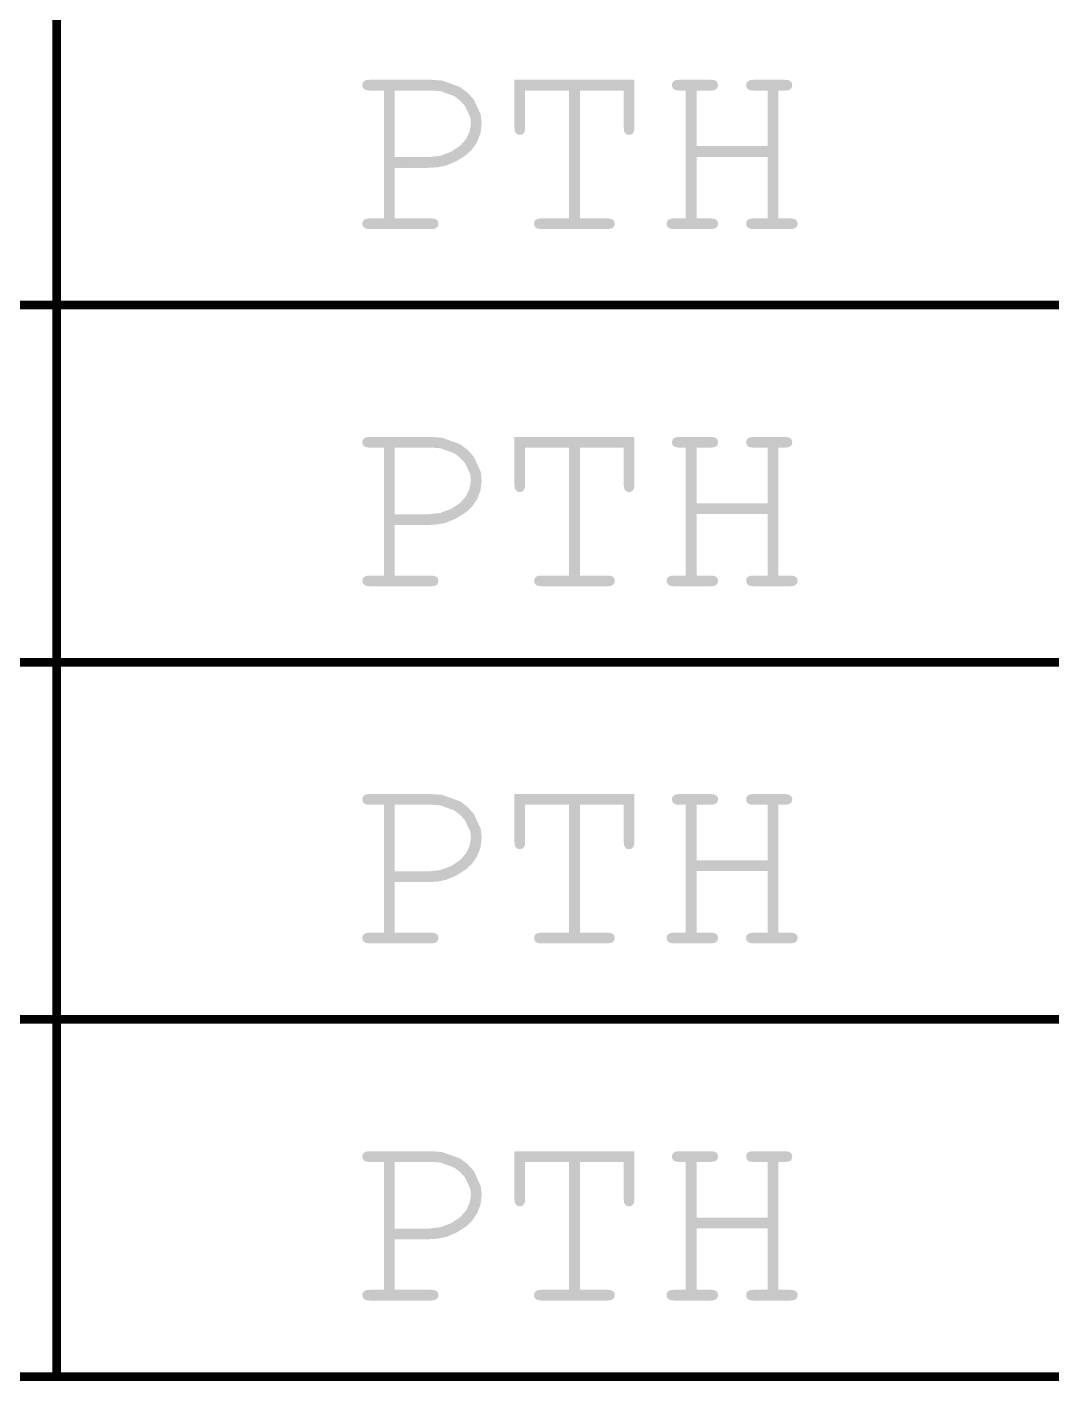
# Model space of a CAD drawing. Extents: x 0 to 8972, y -7 to 3200.
# Drawn here: x 4504 to 4967, y 2066 to 2678 of the extents above; entities that cross this region are included whole.
import ezdxf

# ---------------------------------------------------------------- set-up
doc = ezdxf.new("R2010")
doc.units = 0
doc.layers.add('DRILL_SYMBOLS', color=255, linetype='CONTINUOUS')

msp = doc.modelspace()

# ---------------------------------------------------------------- hatches: boundary and pattern name
at = {"layer": 'DRILL_SYMBOLS'}
for points in [[(4669.85626, 2614.296181), (4669.85626, 2591.458425), (4686.465512, 2591.458425), (4687.950551, 2591.292638), (4688.945354, 2590.795236), (4689.507677, 2590.023858), (4689.695079, 2589.03626), (4689.507677, 2588.084685), (4688.945354, 2587.306142), (4687.950551, 2586.787087), (4686.465512, 2586.614094), (4658.495079, 2586.614094), (4657.010039, 2586.787087), (4656.015236, 2587.306142), (4655.452913, 2588.084685), (4655.265512, 2589.03626), (4655.452913, 2590.023858), (4656.015236, 2590.795236), (4657.010039, 2591.292638), (4658.495079, 2591.458425), (4665.01189, 2591.458425), (4665.01189, 2649.244803), (4658.495079, 2649.244803), (4657.010039, 2649.410591), (4656.015236, 2649.908031), (4655.452913, 2650.67937), (4655.265512, 2651.666969), (4655.452913, 2652.654606), (4656.015236, 2653.425945), (4657.010039, 2653.923346), (4658.495079, 2654.089173), (4686.638543, 2654.089173), (4691.398189, 2653.721496), (4699.544213, 2650.780276), (4702.930591, 2648.206732), (4705.693386, 2645.139331), (4708.850866, 2638.247638), (4709.245551, 2634.423346), (4708.73374, 2629.982677), (4707.198228, 2626.003386), (4704.94185, 2622.658465), (4702.267362, 2620.120945), (4697.869961, 2617.323898), (4693.328346, 2615.391929), (4689.579764, 2614.570118), (4685.02374, 2614.296181), (4669.85626, 2619.140512), (4685.312087, 2619.140512), (4690.509685, 2619.738858), (4695.375669, 2621.533858), (4699.441496, 2624.193937), (4702.238543, 2627.38748), (4703.860512, 2630.876575), (4704.401181, 2634.423346), (4704.094803, 2637.205984), (4701.643819, 2642.338701), (4699.499173, 2644.68878), (4696.885945, 2646.682047), (4690.686299, 2648.960039), (4687.099882, 2649.244803), (4669.85626, 2649.244803), (4669.85626, 2619.140512), (4685.02374, 2614.296181)], [(4753.652244, 2649.244803), (4753.652244, 2591.458425), (4766.224528, 2591.458425), (4767.709567, 2591.292638), (4768.70437, 2590.795236), (4769.266654, 2590.023858), (4769.454094, 2589.03626), (4769.266654, 2588.084685), (4768.70437, 2587.306142), (4767.709567, 2586.787087), (4766.224528, 2586.614094), (4736.177913, 2586.614094), (4734.692913, 2586.787087), (4733.698071, 2587.306142), (4733.135787, 2588.084685), (4732.948346, 2589.03626), (4733.135787, 2590.023858), (4733.698071, 2590.795236), (4734.692913, 2591.292638), (4736.177913, 2591.458425), (4748.750197, 2591.458425), (4748.750197, 2649.244803), (4728.911378, 2649.244803), (4728.911378, 2632.46252), (4728.745591, 2630.934252), (4728.24815, 2629.925), (4727.476811, 2629.362717), (4726.489213, 2629.175276), (4725.537638, 2629.362717), (4724.759055, 2629.925), (4724.240039, 2630.934252), (4724.067008, 2632.46252), (4724.067008, 2654.089173), (4778.335433, 2654.089173), (4778.335433, 2632.46252), (4778.169646, 2630.934252), (4777.672205, 2629.925), (4776.900866, 2629.362717), (4775.913268, 2629.175276), (4774.92563, 2629.362717), (4774.154291, 2629.925), (4773.65689, 2630.934252), (4773.491063, 2632.46252), (4773.491063, 2649.244803)], [(4838.543976, 2619.255866), (4806.42122, 2619.255866), (4806.42122, 2591.458425), (4812.938031, 2591.458425), (4814.423071, 2591.292638), (4815.417913, 2590.795236), (4815.980197, 2590.023858), (4816.167638, 2589.03626), (4815.980197, 2588.084685), (4815.417913, 2587.306142), (4814.423071, 2586.787087), (4812.938031, 2586.614094), (4796.09811, 2586.614094), (4794.613071, 2586.787087), (4793.618268, 2587.306142), (4793.055945, 2588.084685), (4792.868543, 2589.03626), (4793.055945, 2590.023858), (4793.618268, 2590.795236), (4794.613071, 2591.292638), (4796.09811, 2591.458425), (4801.57685, 2591.458425), (4801.57685, 2649.244803), (4798.577953, 2649.244803), (4797.049685, 2649.410591), (4796.040433, 2649.908031), (4795.47815, 2650.67937), (4795.290709, 2651.666969), (4795.47815, 2652.654606), (4796.040433, 2653.425945), (4797.049685, 2653.923346), (4798.577953, 2654.089173), (4812.938031, 2654.089173), (4814.423071, 2653.923346), (4815.417913, 2653.425945), (4815.980197, 2652.654606), (4816.167638, 2651.666969), (4815.980197, 2650.67937), (4815.417913, 2649.908031), (4814.423071, 2649.410591), (4812.938031, 2649.244803), (4806.42122, 2649.244803), (4806.42122, 2624.100236), (4838.543976, 2624.100236), (4838.543976, 2649.244803), (4832.084803, 2649.244803), (4830.599803, 2649.410591), (4829.604961, 2649.908031), (4829.042677, 2650.67937), (4828.855236, 2651.666969), (4829.035472, 2652.654606), (4829.576142, 2653.425945), (4830.56374, 2653.923346), (4832.084803, 2654.089173), (4846.444921, 2654.089173), (4847.973189, 2653.923346), (4848.982441, 2653.425945), (4849.544724, 2652.654606), (4849.732165, 2651.666969), (4849.544724, 2650.67937), (4848.982441, 2649.908031), (4847.973189, 2649.410591), (4846.444921, 2649.244803), (4843.446024, 2649.244803), (4843.446024, 2591.458425), (4848.924764, 2591.458425), (4850.409803, 2591.292638), (4851.404606, 2590.795236), (4851.96689, 2590.023858), (4852.154331, 2589.03626), (4851.96689, 2588.084685), (4851.404606, 2587.306142), (4850.409803, 2586.787087), (4848.924764, 2586.614094), (4832.084803, 2586.614094), (4830.599803, 2586.787087), (4829.604961, 2587.306142), (4829.042677, 2588.084685), (4828.855236, 2589.03626), (4829.035472, 2590.023858), (4829.576142, 2590.795236), (4830.56374, 2591.292638), (4832.084803, 2591.458425), (4838.543976, 2591.458425)], [(4669.85626, 2452.878858), (4669.85626, 2430.041102), (4686.465512, 2430.041102), (4687.950551, 2429.875315), (4688.945354, 2429.377913), (4689.507677, 2428.606535), (4689.695079, 2427.618937), (4689.507677, 2426.667362), (4688.945354, 2425.888819), (4687.950551, 2425.369764), (4686.465512, 2425.196772), (4658.495079, 2425.196772), (4657.010039, 2425.369764), (4656.015236, 2425.888819), (4655.452913, 2426.667362), (4655.265512, 2427.618937), (4655.452913, 2428.606535), (4656.015236, 2429.377913), (4657.010039, 2429.875315), (4658.495079, 2430.041102), (4665.01189, 2430.041102), (4665.01189, 2487.82748), (4658.495079, 2487.82748), (4657.010039, 2487.993268), (4656.015236, 2488.490709), (4655.452913, 2489.262047), (4655.265512, 2490.249646), (4655.452913, 2491.237283), (4656.015236, 2492.008622), (4657.010039, 2492.506024), (4658.495079, 2492.67185), (4686.638543, 2492.67185), (4691.398189, 2492.304173), (4699.544213, 2489.362953), (4702.930591, 2486.789409), (4705.693386, 2483.722008), (4708.850866, 2476.830315), (4709.245551, 2473.006024), (4708.73374, 2468.565354), (4707.198228, 2464.586063), (4704.94185, 2461.241142), (4702.267362, 2458.703622), (4697.869961, 2455.906575), (4693.328346, 2453.974606), (4689.579764, 2453.152795), (4685.02374, 2452.878858), (4669.85626, 2457.723189), (4685.312087, 2457.723189), (4690.509685, 2458.321535), (4695.375669, 2460.116535), (4699.441496, 2462.776614), (4702.238543, 2465.970157), (4703.860512, 2469.459252), (4704.401181, 2473.006024), (4704.094803, 2475.788661), (4701.643819, 2480.921378), (4699.499173, 2483.271457), (4696.885945, 2485.264724), (4690.686299, 2487.542717), (4687.099882, 2487.82748), (4669.85626, 2487.82748), (4669.85626, 2457.723189), (4685.02374, 2452.878858)], [(4753.652244, 2487.82748), (4753.652244, 2430.041102), (4766.224528, 2430.041102), (4767.709567, 2429.875315), (4768.70437, 2429.377913), (4769.266654, 2428.606535), (4769.454094, 2427.618937), (4769.266654, 2426.667362), (4768.70437, 2425.888819), (4767.709567, 2425.369764), (4766.224528, 2425.196772), (4736.177913, 2425.196772), (4734.692913, 2425.369764), (4733.698071, 2425.888819), (4733.135787, 2426.667362), (4732.948346, 2427.618937), (4733.135787, 2428.606535), (4733.698071, 2429.377913), (4734.692913, 2429.875315), (4736.177913, 2430.041102), (4748.750197, 2430.041102), (4748.750197, 2487.82748), (4728.911378, 2487.82748), (4728.911378, 2471.045197), (4728.745591, 2469.516929), (4728.24815, 2468.507677), (4727.476811, 2467.945394), (4726.489213, 2467.757953), (4725.537638, 2467.945394), (4724.759055, 2468.507677), (4724.240039, 2469.516929), (4724.067008, 2471.045197), (4724.067008, 2492.67185), (4778.335433, 2492.67185), (4778.335433, 2471.045197), (4778.169646, 2469.516929), (4777.672205, 2468.507677), (4776.900866, 2467.945394), (4775.913268, 2467.757953), (4774.92563, 2467.945394), (4774.154291, 2468.507677), (4773.65689, 2469.516929), (4773.491063, 2471.045197), (4773.491063, 2487.82748)], [(4838.543976, 2457.838543), (4806.42122, 2457.838543), (4806.42122, 2430.041102), (4812.938031, 2430.041102), (4814.423071, 2429.875315), (4815.417913, 2429.377913), (4815.980197, 2428.606535), (4816.167638, 2427.618937), (4815.980197, 2426.667362), (4815.417913, 2425.888819), (4814.423071, 2425.369764), (4812.938031, 2425.196772), (4796.09811, 2425.196772), (4794.613071, 2425.369764), (4793.618268, 2425.888819), (4793.055945, 2426.667362), (4792.868543, 2427.618937), (4793.055945, 2428.606535), (4793.618268, 2429.377913), (4794.613071, 2429.875315), (4796.09811, 2430.041102), (4801.57685, 2430.041102), (4801.57685, 2487.82748), (4798.577953, 2487.82748), (4797.049685, 2487.993268), (4796.040433, 2488.490709), (4795.47815, 2489.262047), (4795.290709, 2490.249646), (4795.47815, 2491.237283), (4796.040433, 2492.008622), (4797.049685, 2492.506024), (4798.577953, 2492.67185), (4812.938031, 2492.67185), (4814.423071, 2492.506024), (4815.417913, 2492.008622), (4815.980197, 2491.237283), (4816.167638, 2490.249646), (4815.980197, 2489.262047), (4815.417913, 2488.490709), (4814.423071, 2487.993268), (4812.938031, 2487.82748), (4806.42122, 2487.82748), (4806.42122, 2462.682913), (4838.543976, 2462.682913), (4838.543976, 2487.82748), (4832.084803, 2487.82748), (4830.599803, 2487.993268), (4829.604961, 2488.490709), (4829.042677, 2489.262047), (4828.855236, 2490.249646), (4829.035472, 2491.237283), (4829.576142, 2492.008622), (4830.56374, 2492.506024), (4832.084803, 2492.67185), (4846.444921, 2492.67185), (4847.973189, 2492.506024), (4848.982441, 2492.008622), (4849.544724, 2491.237283), (4849.732165, 2490.249646), (4849.544724, 2489.262047), (4848.982441, 2488.490709), (4847.973189, 2487.993268), (4846.444921, 2487.82748), (4843.446024, 2487.82748), (4843.446024, 2430.041102), (4848.924764, 2430.041102), (4850.409803, 2429.875315), (4851.404606, 2429.377913), (4851.96689, 2428.606535), (4852.154331, 2427.618937), (4851.96689, 2426.667362), (4851.404606, 2425.888819), (4850.409803, 2425.369764), (4848.924764, 2425.196772), (4832.084803, 2425.196772), (4830.599803, 2425.369764), (4829.604961, 2425.888819), (4829.042677, 2426.667362), (4828.855236, 2427.618937), (4829.035472, 2428.606535), (4829.576142, 2429.377913), (4830.56374, 2429.875315), (4832.084803, 2430.041102), (4838.543976, 2430.041102)], [(4669.85626, 2291.461535), (4669.85626, 2268.62378), (4686.465512, 2268.62378), (4687.950551, 2268.457992), (4688.945354, 2267.960591), (4689.507677, 2267.189213), (4689.695079, 2266.201614), (4689.507677, 2265.250039), (4688.945354, 2264.471496), (4687.950551, 2263.952441), (4686.465512, 2263.779449), (4658.495079, 2263.779449), (4657.010039, 2263.952441), (4656.015236, 2264.471496), (4655.452913, 2265.250039), (4655.265512, 2266.201614), (4655.452913, 2267.189213), (4656.015236, 2267.960591), (4657.010039, 2268.457992), (4658.495079, 2268.62378), (4665.01189, 2268.62378), (4665.01189, 2326.410157), (4658.495079, 2326.410157), (4657.010039, 2326.575945), (4656.015236, 2327.073386), (4655.452913, 2327.844724), (4655.265512, 2328.832323), (4655.452913, 2329.819961), (4656.015236, 2330.591299), (4657.010039, 2331.088701), (4658.495079, 2331.254528), (4686.638543, 2331.254528), (4691.398189, 2330.88685), (4699.544213, 2327.94563), (4702.930591, 2325.372087), (4705.693386, 2322.304685), (4708.850866, 2315.412992), (4709.245551, 2311.588701), (4708.73374, 2307.148031), (4707.198228, 2303.16874), (4704.94185, 2299.823819), (4702.267362, 2297.286299), (4697.869961, 2294.489252), (4693.328346, 2292.557283), (4689.579764, 2291.735472), (4685.02374, 2291.461535), (4669.85626, 2296.305866), (4685.312087, 2296.305866), (4690.509685, 2296.904213), (4695.375669, 2298.699213), (4699.441496, 2301.359291), (4702.238543, 2304.552835), (4703.860512, 2308.041929), (4704.401181, 2311.588701), (4704.094803, 2314.371339), (4701.643819, 2319.504055), (4699.499173, 2321.854134), (4696.885945, 2323.847402), (4690.686299, 2326.125394), (4687.099882, 2326.410157), (4669.85626, 2326.410157), (4669.85626, 2296.305866), (4685.02374, 2291.461535)], [(4753.652244, 2326.410157), (4753.652244, 2268.62378), (4766.224528, 2268.62378), (4767.709567, 2268.457992), (4768.70437, 2267.960591), (4769.266654, 2267.189213), (4769.454094, 2266.201614), (4769.266654, 2265.250039), (4768.70437, 2264.471496), (4767.709567, 2263.952441), (4766.224528, 2263.779449), (4736.177913, 2263.779449), (4734.692913, 2263.952441), (4733.698071, 2264.471496), (4733.135787, 2265.250039), (4732.948346, 2266.201614), (4733.135787, 2267.189213), (4733.698071, 2267.960591), (4734.692913, 2268.457992), (4736.177913, 2268.62378), (4748.750197, 2268.62378), (4748.750197, 2326.410157), (4728.911378, 2326.410157), (4728.911378, 2309.627874), (4728.745591, 2308.099606), (4728.24815, 2307.090354), (4727.476811, 2306.528071), (4726.489213, 2306.34063), (4725.537638, 2306.528071), (4724.759055, 2307.090354), (4724.240039, 2308.099606), (4724.067008, 2309.627874), (4724.067008, 2331.254528), (4778.335433, 2331.254528), (4778.335433, 2309.627874), (4778.169646, 2308.099606), (4777.672205, 2307.090354), (4776.900866, 2306.528071), (4775.913268, 2306.34063), (4774.92563, 2306.528071), (4774.154291, 2307.090354), (4773.65689, 2308.099606), (4773.491063, 2309.627874), (4773.491063, 2326.410157)], [(4838.543976, 2296.42122), (4806.42122, 2296.42122), (4806.42122, 2268.62378), (4812.938031, 2268.62378), (4814.423071, 2268.457992), (4815.417913, 2267.960591), (4815.980197, 2267.189213), (4816.167638, 2266.201614), (4815.980197, 2265.250039), (4815.417913, 2264.471496), (4814.423071, 2263.952441), (4812.938031, 2263.779449), (4796.09811, 2263.779449), (4794.613071, 2263.952441), (4793.618268, 2264.471496), (4793.055945, 2265.250039), (4792.868543, 2266.201614), (4793.055945, 2267.189213), (4793.618268, 2267.960591), (4794.613071, 2268.457992), (4796.09811, 2268.62378), (4801.57685, 2268.62378), (4801.57685, 2326.410157), (4798.577953, 2326.410157), (4797.049685, 2326.575945), (4796.040433, 2327.073386), (4795.47815, 2327.844724), (4795.290709, 2328.832323), (4795.47815, 2329.819961), (4796.040433, 2330.591299), (4797.049685, 2331.088701), (4798.577953, 2331.254528), (4812.938031, 2331.254528), (4814.423071, 2331.088701), (4815.417913, 2330.591299), (4815.980197, 2329.819961), (4816.167638, 2328.832323), (4815.980197, 2327.844724), (4815.417913, 2327.073386), (4814.423071, 2326.575945), (4812.938031, 2326.410157), (4806.42122, 2326.410157), (4806.42122, 2301.265591), (4838.543976, 2301.265591), (4838.543976, 2326.410157), (4832.084803, 2326.410157), (4830.599803, 2326.575945), (4829.604961, 2327.073386), (4829.042677, 2327.844724), (4828.855236, 2328.832323), (4829.035472, 2329.819961), (4829.576142, 2330.591299), (4830.56374, 2331.088701), (4832.084803, 2331.254528), (4846.444921, 2331.254528), (4847.973189, 2331.088701), (4848.982441, 2330.591299), (4849.544724, 2329.819961), (4849.732165, 2328.832323), (4849.544724, 2327.844724), (4848.982441, 2327.073386), (4847.973189, 2326.575945), (4846.444921, 2326.410157), (4843.446024, 2326.410157), (4843.446024, 2268.62378), (4848.924764, 2268.62378), (4850.409803, 2268.457992), (4851.404606, 2267.960591), (4851.96689, 2267.189213), (4852.154331, 2266.201614), (4851.96689, 2265.250039), (4851.404606, 2264.471496), (4850.409803, 2263.952441), (4848.924764, 2263.779449), (4832.084803, 2263.779449), (4830.599803, 2263.952441), (4829.604961, 2264.471496), (4829.042677, 2265.250039), (4828.855236, 2266.201614), (4829.035472, 2267.189213), (4829.576142, 2267.960591), (4830.56374, 2268.457992), (4832.084803, 2268.62378), (4838.543976, 2268.62378)], [(4669.85626, 2130.044213), (4669.85626, 2107.206457), (4686.465512, 2107.206457), (4687.950551, 2107.040669), (4688.945354, 2106.543268), (4689.507677, 2105.77189), (4689.695079, 2104.784291), (4689.507677, 2103.832717), (4688.945354, 2103.054173), (4687.950551, 2102.535118), (4686.465512, 2102.362126), (4658.495079, 2102.362126), (4657.010039, 2102.535118), (4656.015236, 2103.054173), (4655.452913, 2103.832717), (4655.265512, 2104.784291), (4655.452913, 2105.77189), (4656.015236, 2106.543268), (4657.010039, 2107.040669), (4658.495079, 2107.206457), (4665.01189, 2107.206457), (4665.01189, 2164.992835), (4658.495079, 2164.992835), (4657.010039, 2165.158622), (4656.015236, 2165.656063), (4655.452913, 2166.427402), (4655.265512, 2167.415), (4655.452913, 2168.402638), (4656.015236, 2169.173976), (4657.010039, 2169.671378), (4658.495079, 2169.837205), (4686.638543, 2169.837205), (4691.398189, 2169.469528), (4699.544213, 2166.528307), (4702.930591, 2163.954764), (4705.693386, 2160.887362), (4708.850866, 2153.995669), (4709.245551, 2150.171378), (4708.73374, 2145.730709), (4707.198228, 2141.751417), (4704.94185, 2138.406496), (4702.267362, 2135.868976), (4697.869961, 2133.071929), (4693.328346, 2131.139961), (4689.579764, 2130.31815), (4685.02374, 2130.044213), (4669.85626, 2134.888543), (4685.312087, 2134.888543), (4690.509685, 2135.48689), (4695.375669, 2137.28189), (4699.441496, 2139.941969), (4702.238543, 2143.135512), (4703.860512, 2146.624606), (4704.401181, 2150.171378), (4704.094803, 2152.954016), (4701.643819, 2158.086732), (4699.499173, 2160.436811), (4696.885945, 2162.430079), (4690.686299, 2164.708071), (4687.099882, 2164.992835), (4669.85626, 2164.992835), (4669.85626, 2134.888543), (4685.02374, 2130.044213)], [(4753.652244, 2164.992835), (4753.652244, 2107.206457), (4766.224528, 2107.206457), (4767.709567, 2107.040669), (4768.70437, 2106.543268), (4769.266654, 2105.77189), (4769.454094, 2104.784291), (4769.266654, 2103.832717), (4768.70437, 2103.054173), (4767.709567, 2102.535118), (4766.224528, 2102.362126), (4736.177913, 2102.362126), (4734.692913, 2102.535118), (4733.698071, 2103.054173), (4733.135787, 2103.832717), (4732.948346, 2104.784291), (4733.135787, 2105.77189), (4733.698071, 2106.543268), (4734.692913, 2107.040669), (4736.177913, 2107.206457), (4748.750197, 2107.206457), (4748.750197, 2164.992835), (4728.911378, 2164.992835), (4728.911378, 2148.210551), (4728.745591, 2146.682283), (4728.24815, 2145.673031), (4727.476811, 2145.110748), (4726.489213, 2144.923307), (4725.537638, 2145.110748), (4724.759055, 2145.673031), (4724.240039, 2146.682283), (4724.067008, 2148.210551), (4724.067008, 2169.837205), (4778.335433, 2169.837205), (4778.335433, 2148.210551), (4778.169646, 2146.682283), (4777.672205, 2145.673031), (4776.900866, 2145.110748), (4775.913268, 2144.923307), (4774.92563, 2145.110748), (4774.154291, 2145.673031), (4773.65689, 2146.682283), (4773.491063, 2148.210551), (4773.491063, 2164.992835)], [(4838.543976, 2135.003898), (4806.42122, 2135.003898), (4806.42122, 2107.206457), (4812.938031, 2107.206457), (4814.423071, 2107.040669), (4815.417913, 2106.543268), (4815.980197, 2105.77189), (4816.167638, 2104.784291), (4815.980197, 2103.832717), (4815.417913, 2103.054173), (4814.423071, 2102.535118), (4812.938031, 2102.362126), (4796.09811, 2102.362126), (4794.613071, 2102.535118), (4793.618268, 2103.054173), (4793.055945, 2103.832717), (4792.868543, 2104.784291), (4793.055945, 2105.77189), (4793.618268, 2106.543268), (4794.613071, 2107.040669), (4796.09811, 2107.206457), (4801.57685, 2107.206457), (4801.57685, 2164.992835), (4798.577953, 2164.992835), (4797.049685, 2165.158622), (4796.040433, 2165.656063), (4795.47815, 2166.427402), (4795.290709, 2167.415), (4795.47815, 2168.402638), (4796.040433, 2169.173976), (4797.049685, 2169.671378), (4798.577953, 2169.837205), (4812.938031, 2169.837205), (4814.423071, 2169.671378), (4815.417913, 2169.173976), (4815.980197, 2168.402638), (4816.167638, 2167.415), (4815.980197, 2166.427402), (4815.417913, 2165.656063), (4814.423071, 2165.158622), (4812.938031, 2164.992835), (4806.42122, 2164.992835), (4806.42122, 2139.848268), (4838.543976, 2139.848268), (4838.543976, 2164.992835), (4832.084803, 2164.992835), (4830.599803, 2165.158622), (4829.604961, 2165.656063), (4829.042677, 2166.427402), (4828.855236, 2167.415), (4829.035472, 2168.402638), (4829.576142, 2169.173976), (4830.56374, 2169.671378), (4832.084803, 2169.837205), (4846.444921, 2169.837205), (4847.973189, 2169.671378), (4848.982441, 2169.173976), (4849.544724, 2168.402638), (4849.732165, 2167.415), (4849.544724, 2166.427402), (4848.982441, 2165.656063), (4847.973189, 2165.158622), (4846.444921, 2164.992835), (4843.446024, 2164.992835), (4843.446024, 2107.206457), (4848.924764, 2107.206457), (4850.409803, 2107.040669), (4851.404606, 2106.543268), (4851.96689, 2105.77189), (4852.154331, 2104.784291), (4851.96689, 2103.832717), (4851.404606, 2103.054173), (4850.409803, 2102.535118), (4848.924764, 2102.362126), (4832.084803, 2102.362126), (4830.599803, 2102.535118), (4829.604961, 2103.054173), (4829.042677, 2103.832717), (4828.855236, 2104.784291), (4829.035472, 2105.77189), (4829.576142, 2106.543268), (4830.56374, 2107.040669), (4832.084803, 2107.206457), (4838.543976, 2107.206457)]]:
    msp.add_hatch(color=7, dxfattribs=at).paths.add_polyline_path(points)

# ---------------------------------------------------------------- linework, layer by layer
at = {"layer": 'DRILL_SYMBOLS', "color": 7}
for points, const_width in [([(4516.972362, 2875.07874), (4516.972362, 2067.992126)], 3.937008), ([(4669.85626, 2614.296181), (4669.85626, 2591.458425), (4686.465512, 2591.458425), (4687.950551, 2591.292638), (4688.945354, 2590.795236), (4689.507677, 2590.023858), (4689.695079, 2589.03626), (4689.507677, 2588.084685), (4688.945354, 2587.306142), (4687.950551, 2586.787087), (4686.465512, 2586.614094), (4658.495079, 2586.614094), (4657.010039, 2586.787087), (4656.015236, 2587.306142), (4655.452913, 2588.084685), (4655.265512, 2589.03626), (4655.452913, 2590.023858), (4656.015236, 2590.795236), (4657.010039, 2591.292638), (4658.495079, 2591.458425), (4665.01189, 2591.458425), (4665.01189, 2649.244803), (4658.495079, 2649.244803), (4657.010039, 2649.410591), (4656.015236, 2649.908031), (4655.452913, 2650.67937), (4655.265512, 2651.666969), (4655.452913, 2652.654606), (4656.015236, 2653.425945), (4657.010039, 2653.923346), (4658.495079, 2654.089173), (4686.638543, 2654.089173), (4691.398189, 2653.721496), (4699.544213, 2650.780276), (4702.930591, 2648.206732), (4705.693386, 2645.139331), (4708.850866, 2638.247638), (4709.245551, 2634.423346), (4708.73374, 2629.982677), (4707.198228, 2626.003386), (4704.94185, 2622.658465), (4702.267362, 2620.120945), (4697.869961, 2617.323898), (4693.328346, 2615.391929), (4689.579764, 2614.570118), (4685.02374, 2614.296181), (4669.85626, 2619.140512), (4685.312087, 2619.140512), (4690.509685, 2619.738858), (4695.375669, 2621.533858), (4699.441496, 2624.193937), (4702.238543, 2627.38748), (4703.860512, 2630.876575), (4704.401181, 2634.423346), (4704.094803, 2637.205984), (4701.643819, 2642.338701), (4699.499173, 2644.68878), (4696.885945, 2646.682047), (4690.686299, 2648.960039), (4687.099882, 2649.244803), (4669.85626, 2649.244803), (4669.85626, 2619.140512), (4685.02374, 2614.296181), (4669.85626, 2614.296181)], 0.000039), ([(4753.652244, 2649.244803), (4753.652244, 2591.458425), (4766.224528, 2591.458425), (4767.709567, 2591.292638), (4768.70437, 2590.795236), (4769.266654, 2590.023858), (4769.454094, 2589.03626), (4769.266654, 2588.084685), (4768.70437, 2587.306142), (4767.709567, 2586.787087), (4766.224528, 2586.614094), (4736.177913, 2586.614094), (4734.692913, 2586.787087), (4733.698071, 2587.306142), (4733.135787, 2588.084685), (4732.948346, 2589.03626), (4733.135787, 2590.023858), (4733.698071, 2590.795236), (4734.692913, 2591.292638), (4736.177913, 2591.458425), (4748.750197, 2591.458425), (4748.750197, 2649.244803), (4728.911378, 2649.244803), (4728.911378, 2632.46252), (4728.745591, 2630.934252), (4728.24815, 2629.925), (4727.476811, 2629.362717), (4726.489213, 2629.175276), (4725.537638, 2629.362717), (4724.759055, 2629.925), (4724.240039, 2630.934252), (4724.067008, 2632.46252), (4724.067008, 2654.089173), (4778.335433, 2654.089173), (4778.335433, 2632.46252), (4778.169646, 2630.934252), (4777.672205, 2629.925), (4776.900866, 2629.362717), (4775.913268, 2629.175276), (4774.92563, 2629.362717), (4774.154291, 2629.925), (4773.65689, 2630.934252), (4773.491063, 2632.46252), (4773.491063, 2649.244803), (4753.652244, 2649.244803)], 0.000039), ([(4838.543976, 2619.255866), (4806.42122, 2619.255866), (4806.42122, 2591.458425), (4812.938031, 2591.458425), (4814.423071, 2591.292638), (4815.417913, 2590.795236), (4815.980197, 2590.023858), (4816.167638, 2589.03626), (4815.980197, 2588.084685), (4815.417913, 2587.306142), (4814.423071, 2586.787087), (4812.938031, 2586.614094), (4796.09811, 2586.614094), (4794.613071, 2586.787087), (4793.618268, 2587.306142), (4793.055945, 2588.084685), (4792.868543, 2589.03626), (4793.055945, 2590.023858), (4793.618268, 2590.795236), (4794.613071, 2591.292638), (4796.09811, 2591.458425), (4801.57685, 2591.458425), (4801.57685, 2649.244803), (4798.577953, 2649.244803), (4797.049685, 2649.410591), (4796.040433, 2649.908031), (4795.47815, 2650.67937), (4795.290709, 2651.666969), (4795.47815, 2652.654606), (4796.040433, 2653.425945), (4797.049685, 2653.923346), (4798.577953, 2654.089173), (4812.938031, 2654.089173), (4814.423071, 2653.923346), (4815.417913, 2653.425945), (4815.980197, 2652.654606), (4816.167638, 2651.666969), (4815.980197, 2650.67937), (4815.417913, 2649.908031), (4814.423071, 2649.410591), (4812.938031, 2649.244803), (4806.42122, 2649.244803), (4806.42122, 2624.100236), (4838.543976, 2624.100236), (4838.543976, 2649.244803), (4832.084803, 2649.244803), (4830.599803, 2649.410591), (4829.604961, 2649.908031), (4829.042677, 2650.67937), (4828.855236, 2651.666969), (4829.035472, 2652.654606), (4829.576142, 2653.425945), (4830.56374, 2653.923346), (4832.084803, 2654.089173), (4846.444921, 2654.089173), (4847.973189, 2653.923346), (4848.982441, 2653.425945), (4849.544724, 2652.654606), (4849.732165, 2651.666969), (4849.544724, 2650.67937), (4848.982441, 2649.908031), (4847.973189, 2649.410591), (4846.444921, 2649.244803), (4843.446024, 2649.244803), (4843.446024, 2591.458425), (4848.924764, 2591.458425), (4850.409803, 2591.292638), (4851.404606, 2590.795236), (4851.96689, 2590.023858), (4852.154331, 2589.03626), (4851.96689, 2588.084685), (4851.404606, 2587.306142), (4850.409803, 2586.787087), (4848.924764, 2586.614094), (4832.084803, 2586.614094), (4830.599803, 2586.787087), (4829.604961, 2587.306142), (4829.042677, 2588.084685), (4828.855236, 2589.03626), (4829.035472, 2590.023858), (4829.576142, 2590.795236), (4830.56374, 2591.292638), (4832.084803, 2591.458425), (4838.543976, 2591.458425), (4838.543976, 2619.255866)], 0.000039), ([(2804.212598, 2552.244094), (8969.797402, 2552.244094)], 3.937008), ([(4669.85626, 2452.878858), (4669.85626, 2430.041102), (4686.465512, 2430.041102), (4687.950551, 2429.875315), (4688.945354, 2429.377913), (4689.507677, 2428.606535), (4689.695079, 2427.618937), (4689.507677, 2426.667362), (4688.945354, 2425.888819), (4687.950551, 2425.369764), (4686.465512, 2425.196772), (4658.495079, 2425.196772), (4657.010039, 2425.369764), (4656.015236, 2425.888819), (4655.452913, 2426.667362), (4655.265512, 2427.618937), (4655.452913, 2428.606535), (4656.015236, 2429.377913), (4657.010039, 2429.875315), (4658.495079, 2430.041102), (4665.01189, 2430.041102), (4665.01189, 2487.82748), (4658.495079, 2487.82748), (4657.010039, 2487.993268), (4656.015236, 2488.490709), (4655.452913, 2489.262047), (4655.265512, 2490.249646), (4655.452913, 2491.237283), (4656.015236, 2492.008622), (4657.010039, 2492.506024), (4658.495079, 2492.67185), (4686.638543, 2492.67185), (4691.398189, 2492.304173), (4699.544213, 2489.362953), (4702.930591, 2486.789409), (4705.693386, 2483.722008), (4708.850866, 2476.830315), (4709.245551, 2473.006024), (4708.73374, 2468.565354), (4707.198228, 2464.586063), (4704.94185, 2461.241142), (4702.267362, 2458.703622), (4697.869961, 2455.906575), (4693.328346, 2453.974606), (4689.579764, 2453.152795), (4685.02374, 2452.878858), (4669.85626, 2457.723189), (4685.312087, 2457.723189), (4690.509685, 2458.321535), (4695.375669, 2460.116535), (4699.441496, 2462.776614), (4702.238543, 2465.970157), (4703.860512, 2469.459252), (4704.401181, 2473.006024), (4704.094803, 2475.788661), (4701.643819, 2480.921378), (4699.499173, 2483.271457), (4696.885945, 2485.264724), (4690.686299, 2487.542717), (4687.099882, 2487.82748), (4669.85626, 2487.82748), (4669.85626, 2457.723189), (4685.02374, 2452.878858), (4669.85626, 2452.878858)], 0.000039), ([(4753.652244, 2487.82748), (4753.652244, 2430.041102), (4766.224528, 2430.041102), (4767.709567, 2429.875315), (4768.70437, 2429.377913), (4769.266654, 2428.606535), (4769.454094, 2427.618937), (4769.266654, 2426.667362), (4768.70437, 2425.888819), (4767.709567, 2425.369764), (4766.224528, 2425.196772), (4736.177913, 2425.196772), (4734.692913, 2425.369764), (4733.698071, 2425.888819), (4733.135787, 2426.667362), (4732.948346, 2427.618937), (4733.135787, 2428.606535), (4733.698071, 2429.377913), (4734.692913, 2429.875315), (4736.177913, 2430.041102), (4748.750197, 2430.041102), (4748.750197, 2487.82748), (4728.911378, 2487.82748), (4728.911378, 2471.045197), (4728.745591, 2469.516929), (4728.24815, 2468.507677), (4727.476811, 2467.945394), (4726.489213, 2467.757953), (4725.537638, 2467.945394), (4724.759055, 2468.507677), (4724.240039, 2469.516929), (4724.067008, 2471.045197), (4724.067008, 2492.67185), (4778.335433, 2492.67185), (4778.335433, 2471.045197), (4778.169646, 2469.516929), (4777.672205, 2468.507677), (4776.900866, 2467.945394), (4775.913268, 2467.757953), (4774.92563, 2467.945394), (4774.154291, 2468.507677), (4773.65689, 2469.516929), (4773.491063, 2471.045197), (4773.491063, 2487.82748), (4753.652244, 2487.82748)], 0.000039), ([(4838.543976, 2457.838543), (4806.42122, 2457.838543), (4806.42122, 2430.041102), (4812.938031, 2430.041102), (4814.423071, 2429.875315), (4815.417913, 2429.377913), (4815.980197, 2428.606535), (4816.167638, 2427.618937), (4815.980197, 2426.667362), (4815.417913, 2425.888819), (4814.423071, 2425.369764), (4812.938031, 2425.196772), (4796.09811, 2425.196772), (4794.613071, 2425.369764), (4793.618268, 2425.888819), (4793.055945, 2426.667362), (4792.868543, 2427.618937), (4793.055945, 2428.606535), (4793.618268, 2429.377913), (4794.613071, 2429.875315), (4796.09811, 2430.041102), (4801.57685, 2430.041102), (4801.57685, 2487.82748), (4798.577953, 2487.82748), (4797.049685, 2487.993268), (4796.040433, 2488.490709), (4795.47815, 2489.262047), (4795.290709, 2490.249646), (4795.47815, 2491.237283), (4796.040433, 2492.008622), (4797.049685, 2492.506024), (4798.577953, 2492.67185), (4812.938031, 2492.67185), (4814.423071, 2492.506024), (4815.417913, 2492.008622), (4815.980197, 2491.237283), (4816.167638, 2490.249646), (4815.980197, 2489.262047), (4815.417913, 2488.490709), (4814.423071, 2487.993268), (4812.938031, 2487.82748), (4806.42122, 2487.82748), (4806.42122, 2462.682913), (4838.543976, 2462.682913), (4838.543976, 2487.82748), (4832.084803, 2487.82748), (4830.599803, 2487.993268), (4829.604961, 2488.490709), (4829.042677, 2489.262047), (4828.855236, 2490.249646), (4829.035472, 2491.237283), (4829.576142, 2492.008622), (4830.56374, 2492.506024), (4832.084803, 2492.67185), (4846.444921, 2492.67185), (4847.973189, 2492.506024), (4848.982441, 2492.008622), (4849.544724, 2491.237283), (4849.732165, 2490.249646), (4849.544724, 2489.262047), (4848.982441, 2488.490709), (4847.973189, 2487.993268), (4846.444921, 2487.82748), (4843.446024, 2487.82748), (4843.446024, 2430.041102), (4848.924764, 2430.041102), (4850.409803, 2429.875315), (4851.404606, 2429.377913), (4851.96689, 2428.606535), (4852.154331, 2427.618937), (4851.96689, 2426.667362), (4851.404606, 2425.888819), (4850.409803, 2425.369764), (4848.924764, 2425.196772), (4832.084803, 2425.196772), (4830.599803, 2425.369764), (4829.604961, 2425.888819), (4829.042677, 2426.667362), (4828.855236, 2427.618937), (4829.035472, 2428.606535), (4829.576142, 2429.377913), (4830.56374, 2429.875315), (4832.084803, 2430.041102), (4838.543976, 2430.041102), (4838.543976, 2457.838543)], 0.000039), ([(2804.212598, 2390.826772), (8969.797402, 2390.826772)], 3.937008), ([(4669.85626, 2291.461535), (4669.85626, 2268.62378), (4686.465512, 2268.62378), (4687.950551, 2268.457992), (4688.945354, 2267.960591), (4689.507677, 2267.189213), (4689.695079, 2266.201614), (4689.507677, 2265.250039), (4688.945354, 2264.471496), (4687.950551, 2263.952441), (4686.465512, 2263.779449), (4658.495079, 2263.779449), (4657.010039, 2263.952441), (4656.015236, 2264.471496), (4655.452913, 2265.250039), (4655.265512, 2266.201614), (4655.452913, 2267.189213), (4656.015236, 2267.960591), (4657.010039, 2268.457992), (4658.495079, 2268.62378), (4665.01189, 2268.62378), (4665.01189, 2326.410157), (4658.495079, 2326.410157), (4657.010039, 2326.575945), (4656.015236, 2327.073386), (4655.452913, 2327.844724), (4655.265512, 2328.832323), (4655.452913, 2329.819961), (4656.015236, 2330.591299), (4657.010039, 2331.088701), (4658.495079, 2331.254528), (4686.638543, 2331.254528), (4691.398189, 2330.88685), (4699.544213, 2327.94563), (4702.930591, 2325.372087), (4705.693386, 2322.304685), (4708.850866, 2315.412992), (4709.245551, 2311.588701), (4708.73374, 2307.148031), (4707.198228, 2303.16874), (4704.94185, 2299.823819), (4702.267362, 2297.286299), (4697.869961, 2294.489252), (4693.328346, 2292.557283), (4689.579764, 2291.735472), (4685.02374, 2291.461535), (4669.85626, 2296.305866), (4685.312087, 2296.305866), (4690.509685, 2296.904213), (4695.375669, 2298.699213), (4699.441496, 2301.359291), (4702.238543, 2304.552835), (4703.860512, 2308.041929), (4704.401181, 2311.588701), (4704.094803, 2314.371339), (4701.643819, 2319.504055), (4699.499173, 2321.854134), (4696.885945, 2323.847402), (4690.686299, 2326.125394), (4687.099882, 2326.410157), (4669.85626, 2326.410157), (4669.85626, 2296.305866), (4685.02374, 2291.461535), (4669.85626, 2291.461535)], 0.000039), ([(4753.652244, 2326.410157), (4753.652244, 2268.62378), (4766.224528, 2268.62378), (4767.709567, 2268.457992), (4768.70437, 2267.960591), (4769.266654, 2267.189213), (4769.454094, 2266.201614), (4769.266654, 2265.250039), (4768.70437, 2264.471496), (4767.709567, 2263.952441), (4766.224528, 2263.779449), (4736.177913, 2263.779449), (4734.692913, 2263.952441), (4733.698071, 2264.471496), (4733.135787, 2265.250039), (4732.948346, 2266.201614), (4733.135787, 2267.189213), (4733.698071, 2267.960591), (4734.692913, 2268.457992), (4736.177913, 2268.62378), (4748.750197, 2268.62378), (4748.750197, 2326.410157), (4728.911378, 2326.410157), (4728.911378, 2309.627874), (4728.745591, 2308.099606), (4728.24815, 2307.090354), (4727.476811, 2306.528071), (4726.489213, 2306.34063), (4725.537638, 2306.528071), (4724.759055, 2307.090354), (4724.240039, 2308.099606), (4724.067008, 2309.627874), (4724.067008, 2331.254528), (4778.335433, 2331.254528), (4778.335433, 2309.627874), (4778.169646, 2308.099606), (4777.672205, 2307.090354), (4776.900866, 2306.528071), (4775.913268, 2306.34063), (4774.92563, 2306.528071), (4774.154291, 2307.090354), (4773.65689, 2308.099606), (4773.491063, 2309.627874), (4773.491063, 2326.410157), (4753.652244, 2326.410157)], 0.000039), ([(4838.543976, 2296.42122), (4806.42122, 2296.42122), (4806.42122, 2268.62378), (4812.938031, 2268.62378), (4814.423071, 2268.457992), (4815.417913, 2267.960591), (4815.980197, 2267.189213), (4816.167638, 2266.201614), (4815.980197, 2265.250039), (4815.417913, 2264.471496), (4814.423071, 2263.952441), (4812.938031, 2263.779449), (4796.09811, 2263.779449), (4794.613071, 2263.952441), (4793.618268, 2264.471496), (4793.055945, 2265.250039), (4792.868543, 2266.201614), (4793.055945, 2267.189213), (4793.618268, 2267.960591), (4794.613071, 2268.457992), (4796.09811, 2268.62378), (4801.57685, 2268.62378), (4801.57685, 2326.410157), (4798.577953, 2326.410157), (4797.049685, 2326.575945), (4796.040433, 2327.073386), (4795.47815, 2327.844724), (4795.290709, 2328.832323), (4795.47815, 2329.819961), (4796.040433, 2330.591299), (4797.049685, 2331.088701), (4798.577953, 2331.254528), (4812.938031, 2331.254528), (4814.423071, 2331.088701), (4815.417913, 2330.591299), (4815.980197, 2329.819961), (4816.167638, 2328.832323), (4815.980197, 2327.844724), (4815.417913, 2327.073386), (4814.423071, 2326.575945), (4812.938031, 2326.410157), (4806.42122, 2326.410157), (4806.42122, 2301.265591), (4838.543976, 2301.265591), (4838.543976, 2326.410157), (4832.084803, 2326.410157), (4830.599803, 2326.575945), (4829.604961, 2327.073386), (4829.042677, 2327.844724), (4828.855236, 2328.832323), (4829.035472, 2329.819961), (4829.576142, 2330.591299), (4830.56374, 2331.088701), (4832.084803, 2331.254528), (4846.444921, 2331.254528), (4847.973189, 2331.088701), (4848.982441, 2330.591299), (4849.544724, 2329.819961), (4849.732165, 2328.832323), (4849.544724, 2327.844724), (4848.982441, 2327.073386), (4847.973189, 2326.575945), (4846.444921, 2326.410157), (4843.446024, 2326.410157), (4843.446024, 2268.62378), (4848.924764, 2268.62378), (4850.409803, 2268.457992), (4851.404606, 2267.960591), (4851.96689, 2267.189213), (4852.154331, 2266.201614), (4851.96689, 2265.250039), (4851.404606, 2264.471496), (4850.409803, 2263.952441), (4848.924764, 2263.779449), (4832.084803, 2263.779449), (4830.599803, 2263.952441), (4829.604961, 2264.471496), (4829.042677, 2265.250039), (4828.855236, 2266.201614), (4829.035472, 2267.189213), (4829.576142, 2267.960591), (4830.56374, 2268.457992), (4832.084803, 2268.62378), (4838.543976, 2268.62378), (4838.543976, 2296.42122)], 0.000039), ([(2804.212598, 2229.409449), (8969.797402, 2229.409449)], 3.937008), ([(4669.85626, 2130.044213), (4669.85626, 2107.206457), (4686.465512, 2107.206457), (4687.950551, 2107.040669), (4688.945354, 2106.543268), (4689.507677, 2105.77189), (4689.695079, 2104.784291), (4689.507677, 2103.832717), (4688.945354, 2103.054173), (4687.950551, 2102.535118), (4686.465512, 2102.362126), (4658.495079, 2102.362126), (4657.010039, 2102.535118), (4656.015236, 2103.054173), (4655.452913, 2103.832717), (4655.265512, 2104.784291), (4655.452913, 2105.77189), (4656.015236, 2106.543268), (4657.010039, 2107.040669), (4658.495079, 2107.206457), (4665.01189, 2107.206457), (4665.01189, 2164.992835), (4658.495079, 2164.992835), (4657.010039, 2165.158622), (4656.015236, 2165.656063), (4655.452913, 2166.427402), (4655.265512, 2167.415), (4655.452913, 2168.402638), (4656.015236, 2169.173976), (4657.010039, 2169.671378), (4658.495079, 2169.837205), (4686.638543, 2169.837205), (4691.398189, 2169.469528), (4699.544213, 2166.528307), (4702.930591, 2163.954764), (4705.693386, 2160.887362), (4708.850866, 2153.995669), (4709.245551, 2150.171378), (4708.73374, 2145.730709), (4707.198228, 2141.751417), (4704.94185, 2138.406496), (4702.267362, 2135.868976), (4697.869961, 2133.071929), (4693.328346, 2131.139961), (4689.579764, 2130.31815), (4685.02374, 2130.044213), (4669.85626, 2134.888543), (4685.312087, 2134.888543), (4690.509685, 2135.48689), (4695.375669, 2137.28189), (4699.441496, 2139.941969), (4702.238543, 2143.135512), (4703.860512, 2146.624606), (4704.401181, 2150.171378), (4704.094803, 2152.954016), (4701.643819, 2158.086732), (4699.499173, 2160.436811), (4696.885945, 2162.430079), (4690.686299, 2164.708071), (4687.099882, 2164.992835), (4669.85626, 2164.992835), (4669.85626, 2134.888543), (4685.02374, 2130.044213), (4669.85626, 2130.044213)], 0.000039), ([(4753.652244, 2164.992835), (4753.652244, 2107.206457), (4766.224528, 2107.206457), (4767.709567, 2107.040669), (4768.70437, 2106.543268), (4769.266654, 2105.77189), (4769.454094, 2104.784291), (4769.266654, 2103.832717), (4768.70437, 2103.054173), (4767.709567, 2102.535118), (4766.224528, 2102.362126), (4736.177913, 2102.362126), (4734.692913, 2102.535118), (4733.698071, 2103.054173), (4733.135787, 2103.832717), (4732.948346, 2104.784291), (4733.135787, 2105.77189), (4733.698071, 2106.543268), (4734.692913, 2107.040669), (4736.177913, 2107.206457), (4748.750197, 2107.206457), (4748.750197, 2164.992835), (4728.911378, 2164.992835), (4728.911378, 2148.210551), (4728.745591, 2146.682283), (4728.24815, 2145.673031), (4727.476811, 2145.110748), (4726.489213, 2144.923307), (4725.537638, 2145.110748), (4724.759055, 2145.673031), (4724.240039, 2146.682283), (4724.067008, 2148.210551), (4724.067008, 2169.837205), (4778.335433, 2169.837205), (4778.335433, 2148.210551), (4778.169646, 2146.682283), (4777.672205, 2145.673031), (4776.900866, 2145.110748), (4775.913268, 2144.923307), (4774.92563, 2145.110748), (4774.154291, 2145.673031), (4773.65689, 2146.682283), (4773.491063, 2148.210551), (4773.491063, 2164.992835), (4753.652244, 2164.992835)], 0.000039), ([(4838.543976, 2135.003898), (4806.42122, 2135.003898), (4806.42122, 2107.206457), (4812.938031, 2107.206457), (4814.423071, 2107.040669), (4815.417913, 2106.543268), (4815.980197, 2105.77189), (4816.167638, 2104.784291), (4815.980197, 2103.832717), (4815.417913, 2103.054173), (4814.423071, 2102.535118), (4812.938031, 2102.362126), (4796.09811, 2102.362126), (4794.613071, 2102.535118), (4793.618268, 2103.054173), (4793.055945, 2103.832717), (4792.868543, 2104.784291), (4793.055945, 2105.77189), (4793.618268, 2106.543268), (4794.613071, 2107.040669), (4796.09811, 2107.206457), (4801.57685, 2107.206457), (4801.57685, 2164.992835), (4798.577953, 2164.992835), (4797.049685, 2165.158622), (4796.040433, 2165.656063), (4795.47815, 2166.427402), (4795.290709, 2167.415), (4795.47815, 2168.402638), (4796.040433, 2169.173976), (4797.049685, 2169.671378), (4798.577953, 2169.837205), (4812.938031, 2169.837205), (4814.423071, 2169.671378), (4815.417913, 2169.173976), (4815.980197, 2168.402638), (4816.167638, 2167.415), (4815.980197, 2166.427402), (4815.417913, 2165.656063), (4814.423071, 2165.158622), (4812.938031, 2164.992835), (4806.42122, 2164.992835), (4806.42122, 2139.848268), (4838.543976, 2139.848268), (4838.543976, 2164.992835), (4832.084803, 2164.992835), (4830.599803, 2165.158622), (4829.604961, 2165.656063), (4829.042677, 2166.427402), (4828.855236, 2167.415), (4829.035472, 2168.402638), (4829.576142, 2169.173976), (4830.56374, 2169.671378), (4832.084803, 2169.837205), (4846.444921, 2169.837205), (4847.973189, 2169.671378), (4848.982441, 2169.173976), (4849.544724, 2168.402638), (4849.732165, 2167.415), (4849.544724, 2166.427402), (4848.982441, 2165.656063), (4847.973189, 2165.158622), (4846.444921, 2164.992835), (4843.446024, 2164.992835), (4843.446024, 2107.206457), (4848.924764, 2107.206457), (4850.409803, 2107.040669), (4851.404606, 2106.543268), (4851.96689, 2105.77189), (4852.154331, 2104.784291), (4851.96689, 2103.832717), (4851.404606, 2103.054173), (4850.409803, 2102.535118), (4848.924764, 2102.362126), (4832.084803, 2102.362126), (4830.599803, 2102.535118), (4829.604961, 2103.054173), (4829.042677, 2103.832717), (4828.855236, 2104.784291), (4829.035472, 2105.77189), (4829.576142, 2106.543268), (4830.56374, 2107.040669), (4832.084803, 2107.206457), (4838.543976, 2107.206457), (4838.543976, 2135.003898)], 0.000039), ([(2804.212598, 2067.992126), (8969.797402, 2067.992126)], 3.937008)]:
    msp.add_lwpolyline(points, dxfattribs=dict(at, const_width=const_width))

doc.saveas('drawing.dxf')
